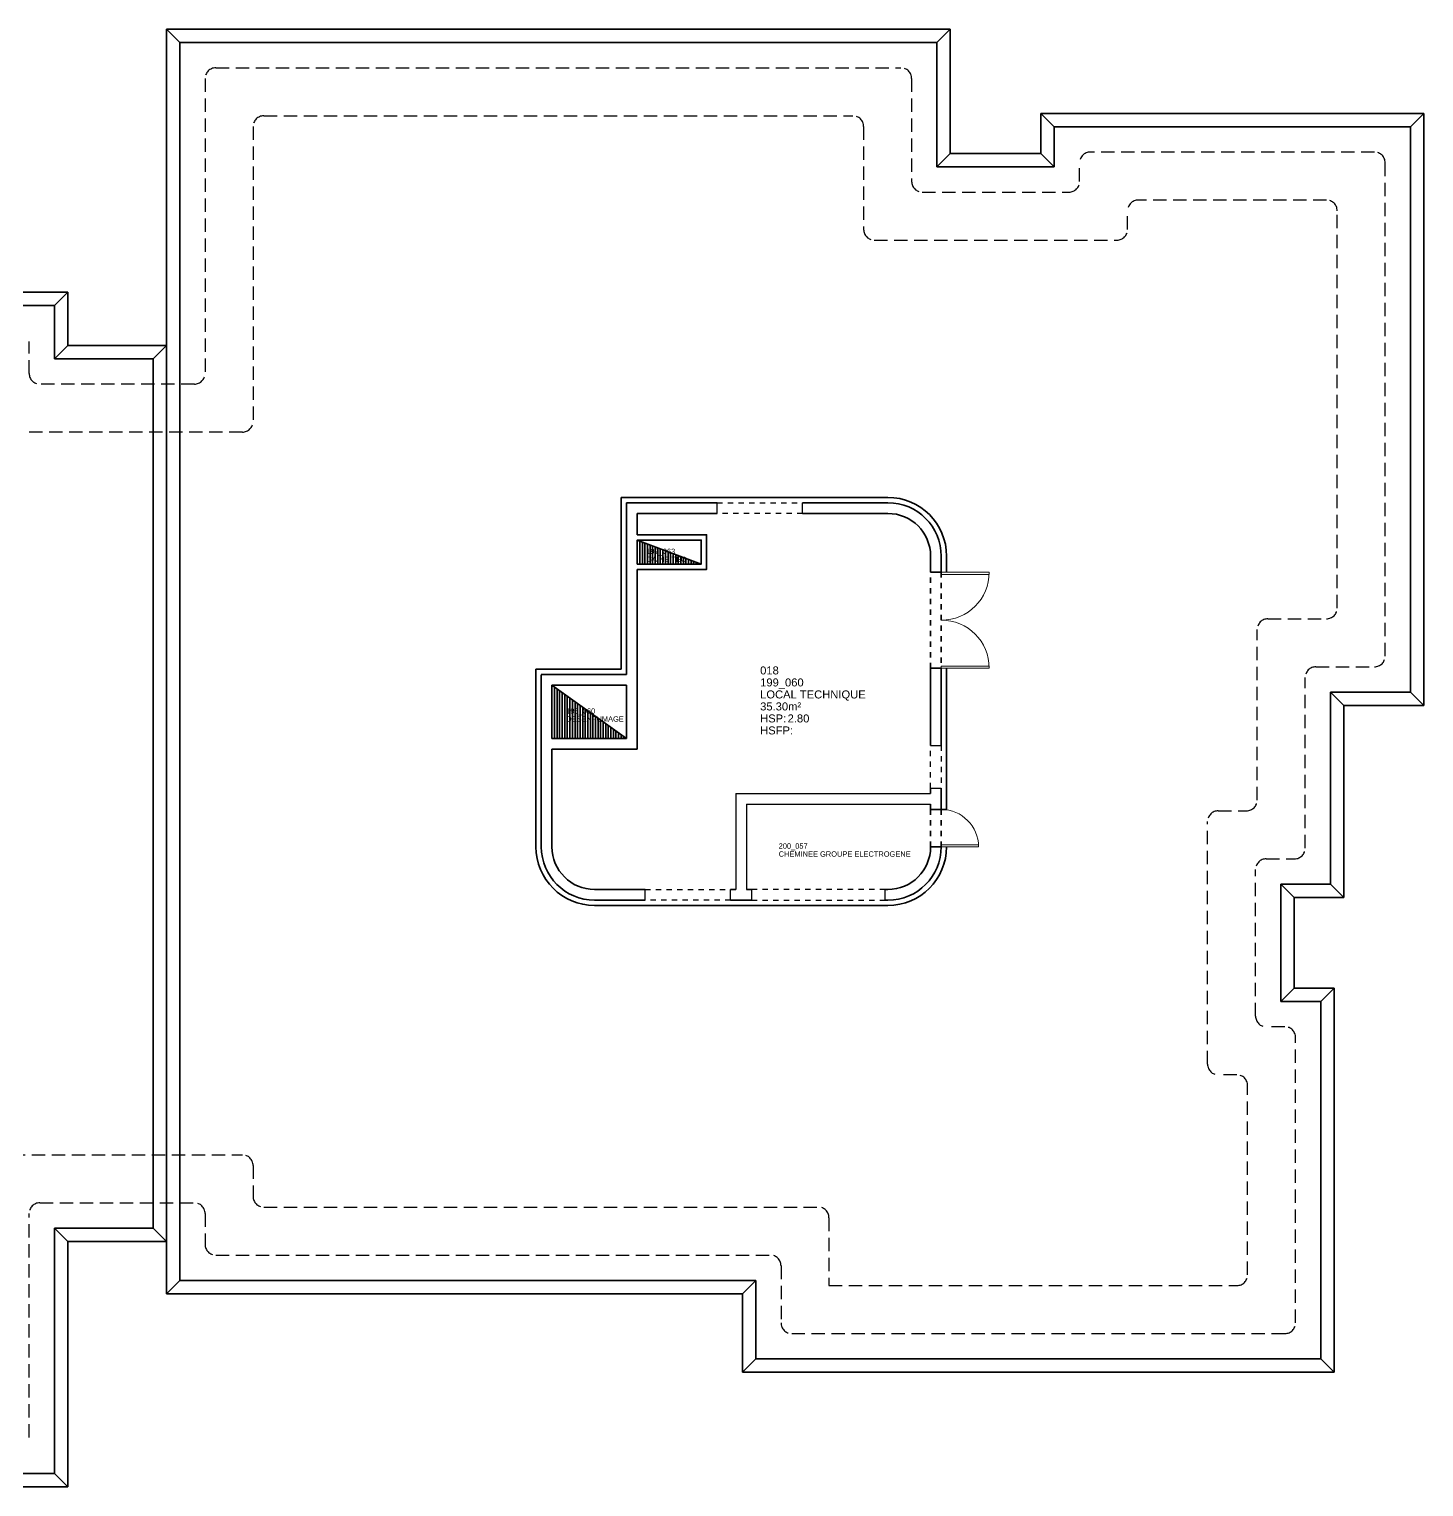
# Model space of a CAD drawing. Header units: metres. Extents: x -8 to 211, y -5 to 116.
# Drawn here: x 184.95 to 211.1, y 45.08 to 72.41 of the extents above; entities that cross this region are included whole.
import ezdxf

# ---------------------------------------------------------------- set-up
doc = ezdxf.new("R2010")
doc.units = ezdxf.units.M
doc.header["$LTSCALE"] = 0.5
doc.header["$MEASUREMENT"] = 0
doc.linetypes.add('CACHÉ', pattern=[0.25, 0.125, -0.125])
doc.linetypes.add('DISCONTINU', pattern=[0.75, 0.5, -0.25])
doc.layers.get('0').update_dxf_attribs({"linetype": 'CONTINUOUS'})
doc.layers.add('003 Mur porteur', color=7, linetype='CONTINUOUS', lineweight=35)
doc.layers.add('A_PORT', color=7, linetype='CONTINUOUS', lineweight=0)
for name, color, linetype in [('004 cloisons', 7, 'CONTINUOUS'), ('007 fenetre', 1, 'CONTINUOUS'), ('010 rails nacelle', 136, 'CONTINUOUS'), ('A_Etiqu_Gaine', 8, 'CONTINUOUS'), ('A_Etiqu_Gaine_ancien', 7, 'CONTINUOUS'), ('A_Etiqu_Gaine_code', 8, 'CONTINUOUS'), ('A_Etiqu_Local', 8, 'CONTINUOUS'), ('A_Etiqu_Local_ancien', 8, 'CONTINUOUS'), ('A_Etiqu_Local_HSP', 8, 'CONTINUOUS')]:
    doc.layers.add(name, color=color, linetype=linetype)
doc.styles.add('Attribut', font='arial.ttf')

# ---------------------------------------------------------------- blocks, each defined once
blk = doc.blocks.new('A_Etiqu_Gaine')
at = {"style": 'Attribut', "flags": 1}
for tag, p in [('CODE_HOPITAL', (-0.432, 0.865)), ('CODE_SITE', (-0.432, 0.715)), ('CODE_BATIMENT', (-0.432, 0.565)), ('CODE_SECTEUR', (-0.432, 0.415)), ('CODE_ETAGE', (-0.432, 0.265)), ('NOM_NORMALISE', (-0.432, -0.335)), ('SECTEUR_ACTIVITE', (-0.432, -0.485)), ('SOUS_SECTEUR_ACTIVITE', (-0.432, -0.635)), ('SURFACE', (-0.432, -0.785)), ('CODE_UG', (-0.432, -0.935)), ('CODE_POLE', (-0.432, -1.085)), ('AMIANTE', (-0.432, -1.235))]:
    blk.add_attdef(tag, p, '', height=0.1, dxfattribs=at)
at = {"layer": 'A_Etiqu_Gaine', "style": 'Attribut'}
blk.add_attdef('NOM_USAGE', (-0.432, -0.185), '', height=0.1, dxfattribs=at)
at = {"layer": 'A_Etiqu_Gaine_ancien', "style": 'Attribut'}
blk.add_attdef('CODE_PIECE_ANCIEN', (-0.432, 0.115), '', height=0.1, dxfattribs=at)
at = {"layer": 'A_Etiqu_Gaine_code', "style": 'Attribut'}
blk.add_attdef('CODE_PIECE', (-0.432, -0.035), '', height=0.1, dxfattribs=at)
blk = doc.blocks.new('A_Etiqu_Local')
at = {"style": 'Attribut', "flags": 1}
for tag, p in [('CODE_HOPITAL', (-0.446, 1.632)), ('CODE_SITE', (-0.446, 1.407)), ('CODE_BATIMENT', (-0.446, 1.182)), ('CODE_SECTEUR', (-0.446, 0.957)), ('CODE_ETAGE', (-0.446, 0.732)), ('NOM_NORMALISE', (-0.446, -0.843)), ('SECTEUR_ACTIVITE', (-0.446, -1.068)), ('VOLUME', (-0.446, -1.518)), ('SOUS_SECTEUR_ACTIVITE', (-0.446, -1.293)), ('SERVICE', (-0.446, -1.743)), ('CODE_UG', (-0.446, -1.968)), ('CODE_UA', (-0.446, -2.193)), ('CODE_POLE', (-0.446, -2.418)), ('OCCUPANT_EXTERNE', (-0.446, -2.643)), ('DISPONIBILITE', (-0.446, -2.868)), ('ACCES_HANDICAPES', (-0.446, -3.093)), ('NATURE_SOL', (-0.446, -3.318)), ('RISQUE_LABORATOIRE', (-0.446, -3.543)), ('AMIANTE', (-0.446, -3.768))]:
    blk.add_attdef(tag, p, '', height=0.15, dxfattribs=at)
at = {"layer": 'A_Etiqu_Local', "style": 'Attribut'}
for tag, p in [('CODE_PIECE', (-0.446, 0.282)), ('NOM_USAGE', (-0.446, 0.057)), ('SURFACE', (-0.446, -0.168))]:
    blk.add_attdef(tag, p, '', height=0.15, dxfattribs=at)
at = {"layer": 'A_Etiqu_Local_ancien', "style": 'Attribut'}
blk.add_attdef('CODE_PIECE_ANCIEN', (-0.446, 0.507), '', height=0.15, dxfattribs=at)
at = {"layer": 'A_Etiqu_Local_HSP', "style": 'Attribut'}
for s, p in [('HSP:', (-0.446, -0.393)), ('HSFP:', (-0.446, -0.618))]:
    blk.add_text(s, height=0.15, dxfattribs=at).set_placement(p)
for tag, p in [('HSP', (0.069, -0.393)), ('HSFP', (0.198, -0.618))]:
    blk.add_attdef(tag, p, '', height=0.15, dxfattribs=at)

msp = doc.modelspace()

# ---------------------------------------------------------------- linework, layer by layer
at = {"layer": '003 Mur porteur', "color": 8, "linetype": 'Continuous'}
for p, q in [((187.524, 72.412), (187.524, 48.702)), ((202.224, 72.412), (187.524, 72.412)), ((187.524, 72.412), (187.774, 72.162)), ((187.774, 72.162), (187.774, 48.952)), ((187.774, 72.162), (201.974, 72.162)), ((202.224, 72.412), (201.974, 72.162)), ((201.974, 72.162), (201.974, 69.832)), ((202.224, 70.082), (202.224, 72.412)), ((211.104, 70.832), (203.924, 70.832)), ((203.924, 70.832), (203.924, 70.082)), ((203.924, 70.832), (204.174, 70.582)), ((211.104, 70.832), (210.854, 70.582)), ((211.104, 59.732), (211.104, 70.832)), ((210.854, 70.582), (204.174, 70.582)), ((204.174, 69.832), (204.174, 70.582)), ((210.854, 59.982), (210.854, 70.582)), ((202.224, 70.082), (201.974, 69.832)), ((203.924, 70.082), (202.224, 70.082)), ((203.924, 70.082), (204.174, 69.832)), ((201.974, 69.832), (204.174, 69.832)), ((185.674, 67.482), (167.374, 67.482)), ((185.424, 67.232), (167.624, 67.232)), ((185.424, 67.232), (185.674, 67.482)), ((185.424, 66.232), (185.424, 67.232)), ((185.674, 66.482), (185.674, 67.482)), ((185.424, 66.232), (185.674, 66.482)), ((187.524, 66.482), (185.674, 66.482)), ((187.274, 66.232), (187.524, 66.482)), ((187.274, 66.232), (185.424, 66.232)), ((187.274, 66.232), (187.274, 49.932)), ((196.054, 63.632), (196.054, 60.414)), ((196.054, 63.632), (201.054, 63.632)), ((196.154, 63.532), (196.154, 60.314)), ((196.154, 63.532), (197.854, 63.532)), ((199.454, 63.532), (201.054, 63.532)), ((196.354, 63.332), (196.354, 62.932)), ((196.354, 63.332), (197.854, 63.332)), ((199.454, 63.332), (201.054, 63.332)), ((196.354, 62.832), (197.554, 62.382)), ((196.402, 62.382), (196.402, 62.814)), ((196.45, 62.382), (196.45, 62.796)), ((196.498, 62.382), (196.498, 62.778)), ((196.546, 62.382), (196.546, 62.76)), ((196.594, 62.382), (196.594, 62.742)), ((196.642, 62.382), (196.642, 62.724)), ((196.69, 62.382), (196.69, 62.706)), ((196.738, 62.382), (196.738, 62.688)), ((196.786, 62.382), (196.786, 62.67)), ((196.834, 62.382), (196.834, 62.652)), ((196.882, 62.382), (196.882, 62.634)), ((196.93, 62.382), (196.93, 62.607)), ((196.978, 62.382), (196.978, 62.598)), ((197.026, 62.382), (197.026, 62.58)), ((197.074, 62.382), (197.074, 62.562)), ((197.122, 62.382), (197.122, 62.544)), ((197.17, 62.382), (197.17, 62.526)), ((197.218, 62.382), (197.218, 62.508)), ((197.266, 62.382), (197.266, 62.49)), ((197.314, 62.382), (197.314, 62.472)), ((197.362, 62.382), (197.362, 62.454)), ((197.41, 62.382), (197.41, 62.436)), ((197.458, 62.382), (197.458, 62.418)), ((197.506, 62.382), (197.506, 62.4)), ((201.854, 62.532), (201.854, 62.23)), ((202.054, 62.532), (202.054, 62.23)), ((202.154, 62.532), (202.154, 62.23)), ((196.354, 62.282), (196.354, 58.914)), ((201.854, 62.23), (202.054, 62.23)), ((194.454, 60.414), (196.054, 60.414)), ((194.454, 60.414), (194.454, 57.082)), ((201.854, 60.432), (201.854, 58.982)), ((202.054, 60.432), (201.854, 60.432)), ((202.054, 60.432), (202.054, 58.982)), ((202.154, 60.432), (202.154, 57.782)), ((194.554, 60.314), (196.154, 60.314)), ((194.554, 60.307), (194.554, 57.082)), ((194.754, 60.114), (196.154, 60.114)), ((194.754, 60.114), (196.154, 59.114)), ((194.754, 60.114), (194.754, 59.114)), ((194.802, 59.114), (194.802, 60.079)), ((194.85, 59.114), (194.85, 60.045)), ((194.898, 59.114), (194.898, 60.011)), ((194.946, 59.114), (194.946, 59.976)), ((194.994, 59.114), (194.994, 59.942)), ((195.042, 59.114), (195.042, 59.908)), ((195.09, 59.114), (195.09, 59.874)), ((196.154, 60.114), (196.154, 59.114)), ((209.354, 56.382), (209.354, 59.982)), ((209.604, 59.732), (209.354, 59.982)), ((209.354, 59.982), (210.854, 59.982)), ((211.104, 59.732), (210.854, 59.982)), ((195.138, 59.114), (195.138, 59.839)), ((195.186, 59.114), (195.186, 59.805)), ((195.234, 59.114), (195.234, 59.771)), ((195.282, 59.114), (195.282, 59.737)), ((195.33, 59.114), (195.33, 59.702)), ((195.378, 59.114), (195.378, 59.668)), ((195.426, 59.114), (195.426, 59.634)), ((195.474, 59.114), (195.474, 59.591)), ((209.604, 56.132), (209.604, 59.732)), ((209.604, 59.732), (211.104, 59.732)), ((195.522, 59.114), (195.522, 59.565)), ((195.57, 59.114), (195.57, 59.531)), ((195.618, 59.114), (195.618, 59.497)), ((195.666, 59.114), (195.666, 59.462)), ((195.714, 59.114), (195.714, 59.428)), ((195.762, 59.114), (195.762, 59.394)), ((195.81, 59.114), (195.81, 59.36)), ((195.858, 59.114), (195.858, 59.325)), ((194.754, 59.114), (196.154, 59.114)), ((195.906, 59.114), (195.906, 59.291)), ((195.954, 59.114), (195.954, 59.257)), ((196.002, 59.114), (196.002, 59.222)), ((196.05, 59.114), (196.05, 59.188)), ((196.098, 59.114), (196.098, 59.154)), ((194.754, 58.914), (196.354, 58.914)), ((194.754, 58.914), (194.754, 57.082)), ((201.854, 58.182), (201.854, 58.082)), ((202.054, 58.182), (202.054, 57.782)), ((201.854, 57.882), (201.854, 57.782)), ((201.854, 57.782), (202.154, 57.782)), ((201.854, 57.082), (201.854, 57.082)), ((202.054, 57.082), (201.854, 57.082)), ((208.424, 54.182), (208.424, 56.382)), ((208.674, 56.132), (208.424, 56.382)), ((208.424, 56.382), (209.354, 56.382)), ((209.604, 56.132), (209.354, 56.382)), ((195.554, 56.282), (196.504, 56.282)), ((195.554, 56.082), (196.504, 56.082)), ((198.104, 56.282), (198.204, 56.282)), ((198.104, 56.082), (198.504, 56.082)), ((198.404, 56.282), (198.504, 56.282)), ((201.004, 56.282), (201.054, 56.282)), ((201.004, 56.082), (201.054, 56.082)), ((208.674, 54.432), (208.674, 56.132)), ((208.674, 56.132), (209.604, 56.132)), ((195.554, 55.982), (201.054, 55.982)), ((208.674, 54.432), (208.424, 54.182)), ((209.424, 54.432), (208.674, 54.432)), ((209.424, 54.432), (209.174, 54.182)), ((209.424, 47.232), (209.424, 54.432)), ((209.174, 54.182), (208.424, 54.182)), ((209.174, 47.482), (209.174, 54.182)), ((185.424, 49.932), (187.274, 49.932)), ((185.424, 45.332), (185.424, 49.932)), ((185.674, 49.682), (185.424, 49.932)), ((187.524, 49.682), (187.274, 49.932)), ((185.674, 49.682), (187.524, 49.682)), ((185.674, 45.082), (185.674, 49.682)), ((187.524, 48.702), (187.774, 48.952)), ((187.774, 48.952), (198.574, 48.952)), ((198.324, 48.702), (198.574, 48.952)), ((198.574, 48.952), (198.574, 47.482)), ((187.524, 48.702), (198.324, 48.702)), ((198.324, 48.702), (198.324, 47.232)), ((198.324, 47.232), (198.574, 47.482)), ((198.574, 47.482), (209.174, 47.482)), ((209.424, 47.232), (209.174, 47.482)), ((198.324, 47.232), (209.424, 47.232)), ((185.424, 45.332), (167.624, 45.332)), ((185.674, 45.082), (185.424, 45.332)), ((167.374, 45.082), (185.674, 45.082))]:
    msp.add_line(p, q, dxfattribs=at)
at = {"layer": '003 Mur porteur', "color": 8, "linetype": 'CACHÉ'}
for p, q in [((201.854, 60.432), (201.854, 62.23)), ((202.054, 62.23), (202.054, 60.432)), ((201.854, 57.082), (201.854, 57.782)), ((202.054, 57.782), (202.054, 57.082))]:
    msp.add_line(p, q, dxfattribs=at)
at = {"layer": '003 Mur porteur', "color": 8, "linetype": 'Continuous'}
for points in [[(196.354, 62.932), (197.654, 62.932), (197.654, 62.282), (196.354, 62.282)], [(196.354, 62.382), (196.354, 62.832)]]:
    msp.add_lwpolyline(points, dxfattribs=at)
msp.add_lwpolyline([(196.354, 62.382), (196.354, 62.832), (197.554, 62.832), (197.554, 62.382)], close=True, dxfattribs=at)
for centre, radius, start, end in [((201.054, 62.532), 1.1, 0, 90), ((201.054, 62.532), 1, 0, 90), ((201.054, 62.532), 0.8, 0, 90), ((195.554, 57.082), 1.1, 180, 270), ((195.554, 57.082), 1, 180, 270), ((195.554, 57.082), 0.8, 180, 270), ((201.054, 57.082), 1, 270, 0), ((201.054, 57.082), 1.1, 270, 0), ((201.054, 57.082), 0.8, 270, 0)]:
    msp.add_arc(centre, radius, start, end, dxfattribs=at)
at = {"layer": '004 cloisons', "color": 8, "linetype": 'Continuous'}
for p, q in [((198.204, 58.082), (201.854, 58.082)), ((198.204, 58.082), (198.204, 56.282)), ((198.404, 57.882), (201.854, 57.882)), ((198.404, 57.882), (198.404, 56.282))]:
    msp.add_line(p, q, dxfattribs=at)
at = {"layer": '007 fenetre', "color": 8, "linetype": 'Continuous'}
for p, q in [((197.854, 63.332), (197.854, 63.532)), ((199.454, 63.332), (199.454, 63.532)), ((201.854, 58.982), (202.054, 58.982)), ((201.854, 58.182), (202.054, 58.182)), ((196.504, 56.082), (196.504, 56.282)), ((198.104, 56.082), (198.104, 56.282)), ((198.504, 56.082), (198.504, 56.282)), ((201.004, 56.082), (201.004, 56.282))]:
    msp.add_line(p, q, dxfattribs=at)
at = {"layer": '007 fenetre', "color": 8, "linetype": 'CACHÉ'}
for p, q in [((197.854, 63.532), (199.454, 63.532)), ((199.454, 63.332), (197.854, 63.332)), ((201.854, 58.182), (201.854, 58.982)), ((202.054, 58.982), (202.054, 58.182)), ((196.504, 56.282), (198.104, 56.282)), ((198.104, 56.082), (196.504, 56.082)), ((201.004, 56.282), (198.504, 56.282)), ((198.504, 56.082), (201.004, 56.082))]:
    msp.add_line(p, q, dxfattribs=at)
at = {"layer": '010 rails nacelle', "color": 8, "linetype": 'DISCONTINU'}
for p, q in [((188.449, 71.687), (201.299, 71.687)), ((188.249, 71.487), (188.249, 65.957)), ((201.499, 71.487), (201.499, 69.557)), ((189.349, 70.787), (200.399, 70.787)), ((189.149, 70.587), (189.149, 65.057)), ((200.599, 70.587), (200.599, 68.657)), ((210.179, 70.107), (204.849, 70.107)), ((204.649, 69.557), (204.649, 69.907)), ((210.379, 60.657), (210.379, 69.907)), ((201.699, 69.357), (204.449, 69.357)), ((209.279, 69.207), (205.749, 69.207)), ((205.549, 68.657), (205.549, 69.007)), ((209.479, 61.557), (209.479, 69.007)), ((200.799, 68.457), (205.349, 68.457)), ((184.949, 65.957), (184.949, 66.557)), ((188.049, 65.757), (185.149, 65.757)), ((188.949, 64.857), (184.249, 64.857)), ((208.179, 61.357), (209.279, 61.357)), ((207.979, 57.957), (207.979, 61.157)), ((209.079, 60.457), (210.179, 60.457)), ((208.879, 57.057), (208.879, 60.257)), ((207.249, 57.757), (207.779, 57.757)), ((207.049, 53.007), (207.049, 57.557)), ((208.149, 56.857), (208.679, 56.857)), ((207.949, 53.907), (207.949, 56.657)), ((208.499, 53.707), (208.149, 53.707)), ((208.699, 48.157), (208.699, 53.507)), ((207.599, 52.807), (207.249, 52.807)), ((207.799, 49.057), (207.799, 52.607)), ((184.249, 51.307), (188.949, 51.307)), ((189.149, 51.107), (189.149, 50.527)), ((185.149, 50.407), (188.049, 50.407)), ((189.349, 50.327), (199.749, 50.327)), ((184.949, 46.007), (184.949, 50.207)), ((188.249, 50.207), (188.249, 49.627)), ((199.949, 50.127), (199.949, 48.857)), ((188.449, 49.427), (198.849, 49.427)), ((199.049, 49.227), (199.049, 48.157)), ((199.949, 48.857), (207.599, 48.857)), ((199.249, 47.957), (208.499, 47.957))]:
    msp.add_line(p, q, dxfattribs=at)
for centre, start, end in [((188.449, 71.487), 90, 180), ((201.299, 71.487), 0, 90), ((189.349, 70.587), 90, 180), ((200.399, 70.587), 0, 90), ((204.849, 69.907), 90, 180), ((210.179, 69.907), 0, 90), ((201.699, 69.557), 180, 270), ((204.449, 69.557), 270, 0), ((205.749, 69.007), 90, 180), ((209.279, 69.007), 0, 90), ((200.799, 68.657), 180, 270), ((205.349, 68.657), 270, 0), ((185.149, 65.957), 180, 270), ((188.049, 65.957), 270, 0), ((188.949, 65.057), 270, 0), ((209.279, 61.557), 270, 0), ((208.179, 61.157), 90, 180), ((209.079, 60.257), 90, 180), ((210.179, 60.657), 270, 0), ((207.779, 57.957), 270, 0), ((207.249, 57.557), 90, 180), ((208.149, 56.657), 90, 180), ((208.679, 57.057), 270, 0), ((208.149, 53.907), 180, 270), ((208.499, 53.507), 0, 90), ((207.249, 53.007), 180, 270), ((207.599, 52.607), 0, 90), ((188.949, 51.107), 0, 90), ((185.149, 50.207), 90, 180), ((188.049, 50.207), 0, 90), ((189.349, 50.527), 180, 270), ((199.749, 50.127), 0, 90), ((188.449, 49.627), 180, 270), ((198.849, 49.227), 0, 90), ((207.599, 49.057), 270, 0), ((199.249, 48.157), 180, 270), ((208.499, 48.157), 270, 0)]:
    msp.add_arc(centre, 0.2, start, end, dxfattribs=at)
at = {"layer": 'A_PORT', "color": 8, "linetype": 'Continuous'}
for points in [[(202.054, 62.23), (202.954, 62.23), (202.954, 62.19), (202.054, 62.19)], [(202.054, 60.432), (202.954, 60.432), (202.954, 60.472), (202.054, 60.472)], [(202.054, 57.082), (202.754, 57.082), (202.754, 57.122), (202.054, 57.122)]]:
    msp.add_lwpolyline(points, close=True, dxfattribs=at)
for centre, radius, start, end in [((202.054, 62.23), 0.9, 270, 0), ((202.054, 60.432), 0.9, 0, 90), ((202.054, 57.082), 0.7, 0, 90)]:
    msp.add_arc(centre, radius, start, end, dxfattribs=at)

# ---------------------------------------------------------------- block references
at = {"layer": 'A_Etiqu_Gaine', "color": 8}
for p, values in [((196.954, 62.607), {'CODE_PIECE': '197_063', 'NOM_USAGE': 'GAINE TEC'}), ((195.454, 59.614), {'CODE_PIECE': '195_060', 'NOM_USAGE': 'DESENFUMAGE'}), ((199.437, 57.082), {'CODE_PIECE': '200_057', 'NOM_USAGE': 'CHEMINEE GROUPE ELECTROGENE'})]:
    msp.add_blockref('A_Etiqu_Gaine', p, dxfattribs=at).add_auto_attribs(values)
at = {"layer": 'A_Etiqu_Local', "color": 8}
msp.add_blockref('A_Etiqu_Local', (199.104, 59.807), dxfattribs=at).add_auto_attribs({'CODE_PIECE': '199_060', 'CODE_PIECE_ANCIEN': '018', 'NOM_USAGE': 'LOCAL TECHNIQUE', 'SURFACE': '35.30m²', 'HSP': '2.80'})

doc.saveas('drawing.dxf')
